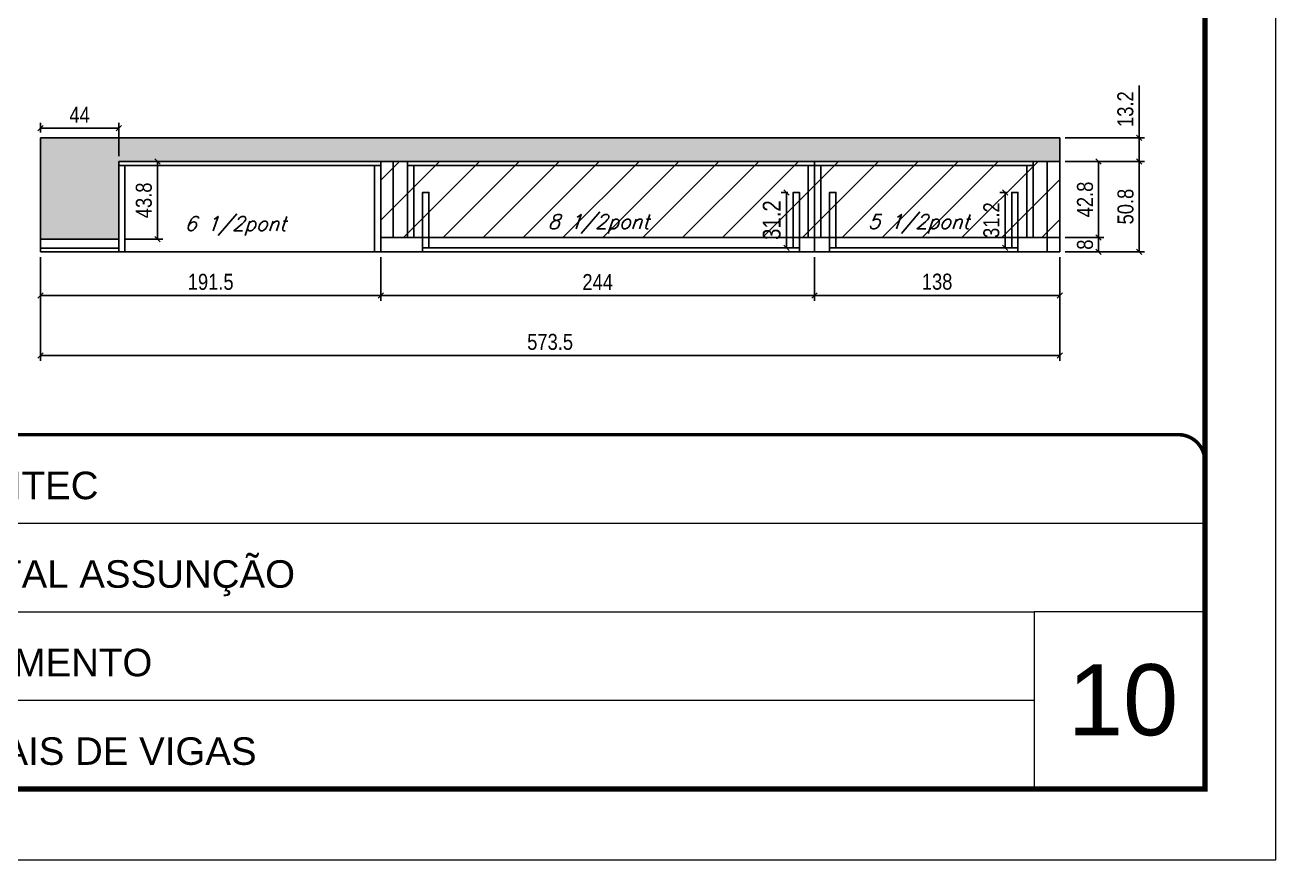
# Model space of a CAD drawing. Extents: x -20960 to -5926, y -2106 to 21915.
# Drawn here: x -9827 to -9123, y 18568 to 19038 of the extents above; entities that cross this region are included whole.
import ezdxf

# ---------------------------------------------------------------- set-up
doc = ezdxf.new("R2010")
doc.units = 0
doc.linetypes.add('CONTINUO', pattern=[0])
doc.linetypes.add('DASHED', pattern=[0.75, 0.5, -0.25])
for name, color, linetype, lineweight in [('CARIMBO', 255, 'Continuous', 9), ('Folhas', 255, 'Continuous', 9), ('SARRAFO DE PRESSAO', 251, 'DASHED', 9)]:
    doc.layers.add(name, color=color, linetype=linetype, lineweight=lineweight)
for name, color, linetype in [('COTA', 241, 'Continuous'), ('Painéis', 200, 'Continuous'), ('Reaproveitamento', 251, 'Continuous'), ('SARR_2.2x7', 40, 'Continuous'), ('SARR_3.5x7', 81, 'Continuous'), ('SARR_EDITAR', 141, 'Continuous'), ('texto', 7, 'Continuous')]:
    doc.layers.add(name, color=color, linetype=linetype)
doc.styles.add('ARIAL', font='arial.ttf')
doc.styles.add('COTA TECNICA', font='techl___.ttf', dxfattribs={"height": 10})
doc.styles.add('COTA TECNICA-50', font='techl___.ttf', dxfattribs={"height": 9})
doc.styles.add('Romans', font='romans.shx')
doc.dimstyles.new('COTA PAINEL-50', dxfattribs={"dimtxt": 9, "dimasz": 3, "dimexe": 3, "dimexo": 3, "dimgap": 3, "dimtad": 1, "dimdec": 1, "dimzin": 12, "dimdsep": 46, "dimtxsty": 'COTA TECNICA-50', "dimblk1": 'OBLIQUE', "dimblk2": 'OBLIQUE', "dimsah": 1, "dimcen": 0.9, "dimclrd": 4, "dimclre": 4, "dimclrt": 240, "dimadec": 1, "dimazin": 3, "dimtfac": 1, "dimtdec": 1, "dimtmove": 0, "dimatfit": 3, "dimfxl": 1, "dimtolj": 1, "dimtzin": 12, "dimarcsym": 0})
doc.dimstyles.new('PAINEL', dxfattribs={"dimtxt": 10, "dimasz": 3, "dimexe": 3, "dimexo": 3, "dimgap": 3, "dimtad": 1, "dimdec": 1, "dimzin": 12, "dimdsep": 46, "dimtxsty": 'COTA TECNICA', "dimblk1": 'OBLIQUE', "dimblk2": 'OBLIQUE', "dimsah": 1, "dimcen": 0.9, "dimclrd": 4, "dimclre": 4, "dimclrt": 240, "dimadec": 1, "dimazin": 3, "dimtfac": 1, "dimtdec": 1, "dimtmove": 0, "dimatfit": 3, "dimfxl": 1, "dimtolj": 1, "dimtzin": 12, "dimarcsym": 0})

# ---------------------------------------------------------------- blocks, each defined once
blk = doc.blocks.new('9999999999')
at = {"color": 30, "linetype": 'CONTINUO'}
for p, q in [((98564.56, 34379.64), (99583.98, 34379.64)), ((98564.56, 34329.83), (99487.98, 34329.83)), ((99583.98, 34329.83), (99487.98, 34329.83)), ((99487.98, 34329.83), (99487.98, 34230.21)), ((98564.56, 34280.02), (99487.98, 34280.02))]:
    blk.add_line(p, q, dxfattribs=at)
at = {"color": 30, "linetype": 'CONTINUO', "const_width": 2}
blk.add_lwpolyline([(99583.98, 34230.21), (99583.98, 34414.45, 0.414214), (99568.98, 34429.45), (98228.98, 34429.45, 0.414214), (98213.98, 34414.45), (98213.98, 34245.21, 0.414214), (98228.98, 34230.21), (99583.98, 34230.21)], format="xyb", dxfattribs=at)
at = {"layer": 'Folhas'}
blk.add_lwpolyline([(98138.98, 34190.21), (99623.98, 34190.21), (99623.98, 35240.21), (98138.98, 35240.21)], close=True, dxfattribs=at)
at = {"layer": 'Folhas', "color": 30, "const_width": 3}
blk.add_lwpolyline([(98213.98, 34230.21), (99583.98, 34230.21), (99583.98, 35200.21), (98213.98, 35200.21)], close=True, dxfattribs=at)
at = {"color": 7, "linetype": 'Continuous', "ltscale": 5, "style": 'ARIAL'}
for s, height, p in [('ROCONTEC', 15.483, (98837.68, 34393.13)), ('HOSPITAL ASSUNÇÃO', 15.4829, (98837.68, 34343.32)), ('5° PAVIMENTO', 15.4829, (98837.68, 34293.51)), ('LATERAIS DE VIGAS', 15.4829, (98837.68, 34243.7))]:
    blk.add_text(s, height=height, dxfattribs=at).set_placement(p)
blk = doc.blocks.new('_Oblique')
at = {"color": 0, "linetype": 'ByBlock', "lineweight": -2}
blk.add_line((-0.5, -0.5), (0.5, 0.5), dxfattribs=at)
blk = doc.blocks.new('*D186')
at = {"layer": 'COTA', "color": 4, "lineweight": -2, "transparency": 16777216}
for p, q in [((-9242.19, 18961.16), (-9197.51, 18961.16)), ((-9200.51, 18961.16), (-9200.51, 18910.36)), ((-9242.19, 18910.36), (-9197.51, 18910.36))]:
    blk.add_line(p, q, dxfattribs=at)
at = {"layer": 'Defpoints', "color": 0, "transparency": 16777216}
for p in [(-9245.19, 18961.16), (-9245.19, 18910.36), (-9200.51, 18910.36)]:
    blk.add_point(p, dxfattribs=at)
at = {"layer": 'COTA', "color": 4, "lineweight": -2, "transparency": 16777216, "xscale": 3, "yscale": 3, "zscale": 3}
for p, rotation in [((-9200.51, 18961.16), 90), ((-9200.51, 18910.36), 270)]:
    blk.add_blockref('_Oblique', p, dxfattribs=dict(at, rotation=rotation))
at = {"layer": 'COTA', "color": 240, "transparency": 16777216, "insert": (-9208.13, 18935.76), "char_height": 9, "attachment_point": 5, "rotation": 90, "style": 'COTA TECNICA-50'}
blk.add_mtext('\\A1;50.8', dxfattribs=at)
blk = doc.blocks.new('*D229')
at = {"layer": 'COTA', "color": 4, "lineweight": -2, "ltscale": 25, "transparency": 16777216}
for p, q in [((-9398.16, 18943.76), (-9401.98, 18943.76)), ((-9398.98, 18943.76), (-9398.98, 18912.56)), ((-9398.16, 18912.56), (-9401.98, 18912.56))]:
    blk.add_line(p, q, dxfattribs=at)
at = {"layer": 'Defpoints', "color": 0, "ltscale": 25, "transparency": 16777216}
for p in [(-9395.16, 18943.76), (-9398.98, 18912.56), (-9395.16, 18912.56)]:
    blk.add_point(p, dxfattribs=at)
at = {"layer": 'COTA', "color": 4, "lineweight": -2, "ltscale": 25, "transparency": 16777216, "xscale": 3, "yscale": 3, "zscale": 3}
for p, rotation in [((-9398.98, 18943.76), 90), ((-9398.98, 18912.56), 270)]:
    blk.add_blockref('_Oblique', p, dxfattribs=dict(at, rotation=rotation))
at = {"layer": 'COTA', "color": 240, "ltscale": 25, "transparency": 16777216, "insert": (-9407.2, 18928.16), "char_height": 10, "attachment_point": 5, "rotation": 90, "style": 'COTA TECNICA'}
blk.add_mtext('\\A1;31.2', dxfattribs=at)
blk = doc.blocks.new('*D230')
at = {"layer": 'COTA', "color": 4, "lineweight": -2, "transparency": 16777216}
for p, q in [((-9275.19, 18943.76), (-9278.93, 18943.76)), ((-9275.93, 18943.76), (-9275.93, 18912.56)), ((-9275.19, 18912.56), (-9278.93, 18912.56))]:
    blk.add_line(p, q, dxfattribs=at)
at = {"layer": 'Defpoints', "color": 0, "transparency": 16777216}
for p in [(-9272.19, 18943.76), (-9275.93, 18912.56), (-9272.19, 18912.56)]:
    blk.add_point(p, dxfattribs=at)
at = {"layer": 'COTA', "color": 4, "lineweight": -2, "transparency": 16777216, "xscale": 3, "yscale": 3, "zscale": 3}
for p, rotation in [((-9275.93, 18943.76), 90), ((-9275.93, 18912.56), 270)]:
    blk.add_blockref('_Oblique', p, dxfattribs=dict(at, rotation=rotation))
at = {"layer": 'COTA', "color": 240, "transparency": 16777216, "insert": (-9283.62, 18928.16), "char_height": 9, "attachment_point": 5, "rotation": 90, "style": 'COTA TECNICA-50'}
blk.add_mtext('\\A1;31.2', dxfattribs=at)
blk = doc.blocks.new('*D231')
at = {"layer": 'COTA', "color": 4, "lineweight": -2, "transparency": 16777216}
for p, q in [((-9818.66, 18907.36), (-9818.66, 18882.75)), ((-9627.16, 18907.36), (-9627.16, 18882.75)), ((-9818.66, 18885.75), (-9627.16, 18885.75))]:
    blk.add_line(p, q, dxfattribs=at)
at = {"layer": 'Defpoints', "color": 0, "transparency": 16777216}
for p in [(-9818.66, 18910.36), (-9627.16, 18910.36), (-9627.16, 18885.75)]:
    blk.add_point(p, dxfattribs=at)
at = {"layer": 'COTA', "color": 4, "lineweight": -2, "transparency": 16777216, "xscale": 3, "yscale": 3, "zscale": 3, "rotation": 180}
blk.add_blockref('_Oblique', (-9818.66, 18885.75), dxfattribs=at)
at = {"layer": 'COTA', "color": 4, "lineweight": -2, "transparency": 16777216, "xscale": 3, "yscale": 3, "zscale": 3}
blk.add_blockref('_Oblique', (-9627.16, 18885.75), dxfattribs=at)
at = {"layer": 'COTA', "color": 240, "transparency": 16777216, "insert": (-9722.91, 18893.38), "char_height": 9, "attachment_point": 5, "style": 'COTA TECNICA-50'}
blk.add_mtext('\\A1;191.5', dxfattribs=at)
blk = doc.blocks.new('*D232')
at = {"layer": 'COTA', "color": 4, "lineweight": -2, "transparency": 16777216}
for p, q in [((-9627.16, 18907.36), (-9627.16, 18882.75)), ((-9383.16, 18907.36), (-9383.16, 18882.75)), ((-9627.16, 18885.75), (-9383.16, 18885.75))]:
    blk.add_line(p, q, dxfattribs=at)
at = {"layer": 'Defpoints', "color": 0, "transparency": 16777216}
for p in [(-9627.16, 18910.36), (-9383.16, 18910.36), (-9383.16, 18885.75)]:
    blk.add_point(p, dxfattribs=at)
at = {"layer": 'COTA', "color": 4, "lineweight": -2, "transparency": 16777216, "xscale": 3, "yscale": 3, "zscale": 3, "rotation": 180}
blk.add_blockref('_Oblique', (-9627.16, 18885.75), dxfattribs=at)
at = {"layer": 'COTA', "color": 4, "lineweight": -2, "transparency": 16777216, "xscale": 3, "yscale": 3, "zscale": 3}
blk.add_blockref('_Oblique', (-9383.16, 18885.75), dxfattribs=at)
at = {"layer": 'COTA', "color": 240, "transparency": 16777216, "insert": (-9505.16, 18893.32), "char_height": 9, "attachment_point": 5, "style": 'COTA TECNICA-50'}
blk.add_mtext('\\A1;244', dxfattribs=at)
blk = doc.blocks.new('*D233')
at = {"layer": 'COTA', "color": 4, "lineweight": -2, "transparency": 16777216}
for p, q in [((-9383.16, 18907.36), (-9383.16, 18882.75)), ((-9245.19, 18907.36), (-9245.19, 18882.75)), ((-9383.16, 18885.75), (-9245.19, 18885.75))]:
    blk.add_line(p, q, dxfattribs=at)
at = {"layer": 'Defpoints', "color": 0, "transparency": 16777216}
for p in [(-9383.16, 18910.36), (-9245.19, 18910.36), (-9245.19, 18885.75)]:
    blk.add_point(p, dxfattribs=at)
at = {"layer": 'COTA', "color": 4, "lineweight": -2, "transparency": 16777216, "xscale": 3, "yscale": 3, "zscale": 3, "rotation": 180}
blk.add_blockref('_Oblique', (-9383.16, 18885.75), dxfattribs=at)
at = {"layer": 'COTA', "color": 4, "lineweight": -2, "transparency": 16777216, "xscale": 3, "yscale": 3, "zscale": 3}
blk.add_blockref('_Oblique', (-9245.19, 18885.75), dxfattribs=at)
at = {"layer": 'COTA', "color": 240, "transparency": 16777216, "insert": (-9314.18, 18893.47), "char_height": 9, "attachment_point": 5, "style": 'COTA TECNICA-50'}
blk.add_mtext('\\A1;138', dxfattribs=at)
blk = doc.blocks.new('*D234')
at = {"layer": 'COTA', "color": 4, "lineweight": -2, "transparency": 16777216}
for p, q in [((-9771.66, 18961.16), (-9749.79, 18961.16)), ((-9752.79, 18961.16), (-9752.79, 18917.36)), ((-9771.66, 18917.36), (-9749.79, 18917.36))]:
    blk.add_line(p, q, dxfattribs=at)
at = {"layer": 'Defpoints', "color": 0, "transparency": 16777216}
for p in [(-9774.66, 18961.16), (-9774.66, 18917.36), (-9752.79, 18917.36)]:
    blk.add_point(p, dxfattribs=at)
at = {"layer": 'COTA', "color": 4, "lineweight": -2, "transparency": 16777216, "xscale": 3, "yscale": 3, "zscale": 3}
for p, rotation in [((-9752.79, 18961.16), 90), ((-9752.79, 18917.36), 270)]:
    blk.add_blockref('_Oblique', p, dxfattribs=dict(at, rotation=rotation))
at = {"layer": 'COTA', "color": 240, "transparency": 16777216, "insert": (-9760.5, 18939.26), "char_height": 9, "attachment_point": 5, "rotation": 90, "style": 'COTA TECNICA-50'}
blk.add_mtext('\\A1;43.8', dxfattribs=at)
blk = doc.blocks.new('*D235')
at = {"layer": 'COTA', "color": 4, "lineweight": -2, "transparency": 16777216}
for p, q in [((-9818.66, 18977.36), (-9818.66, 18982.81)), ((-9774.66, 18979.81), (-9818.66, 18979.81)), ((-9774.66, 18964.16), (-9774.66, 18982.81))]:
    blk.add_line(p, q, dxfattribs=at)
at = {"layer": 'Defpoints', "color": 0, "transparency": 16777216}
for p in [(-9818.66, 18979.81), (-9818.66, 18974.36), (-9774.66, 18961.16)]:
    blk.add_point(p, dxfattribs=at)
at = {"layer": 'COTA', "color": 4, "lineweight": -2, "transparency": 16777216, "xscale": 3, "yscale": 3, "zscale": 3, "rotation": 180}
blk.add_blockref('_Oblique', (-9818.66, 18979.81), dxfattribs=at)
at = {"layer": 'COTA', "color": 4, "lineweight": -2, "transparency": 16777216, "xscale": 3, "yscale": 3, "zscale": 3}
blk.add_blockref('_Oblique', (-9774.66, 18979.81), dxfattribs=at)
at = {"layer": 'COTA', "color": 240, "transparency": 16777216, "insert": (-9796.66, 18987.38), "char_height": 9, "attachment_point": 5, "style": 'COTA TECNICA-50'}
blk.add_mtext('\\A1;44', dxfattribs=at)
blk = doc.blocks.new('*D210')
at = {"layer": 'COTA', "color": 4, "lineweight": -2, "transparency": 16777216}
for p, q in [((-9818.66, 18907.36), (-9818.66, 18848.92)), ((-9245.19, 18907.36), (-9245.19, 18848.92)), ((-9818.66, 18851.92), (-9245.19, 18851.92))]:
    blk.add_line(p, q, dxfattribs=at)
at = {"layer": 'Defpoints', "color": 0, "transparency": 16777216}
for p in [(-9818.66, 18910.36), (-9245.19, 18910.36), (-9245.19, 18851.92)]:
    blk.add_point(p, dxfattribs=at)
at = {"layer": 'COTA', "color": 4, "lineweight": -2, "transparency": 16777216, "xscale": 3, "yscale": 3, "zscale": 3, "rotation": 180}
blk.add_blockref('_Oblique', (-9818.66, 18851.92), dxfattribs=at)
at = {"layer": 'COTA', "color": 4, "lineweight": -2, "transparency": 16777216, "xscale": 3, "yscale": 3, "zscale": 3}
blk.add_blockref('_Oblique', (-9245.19, 18851.92), dxfattribs=at)
at = {"layer": 'COTA', "color": 240, "transparency": 16777216, "insert": (-9531.93, 18859.62), "char_height": 9, "attachment_point": 5, "style": 'COTA TECNICA-50'}
blk.add_mtext('\\A1;573.5', dxfattribs=at)
blk = doc.blocks.new('*D211')
at = {"layer": 'COTA', "color": 4, "lineweight": -2, "transparency": 16777216}
for p, q in [((-9200.51, 18974.36), (-9200.51, 19003.82)), ((-9242.19, 18974.36), (-9197.51, 18974.36)), ((-9200.51, 18961.16), (-9200.51, 18974.36)), ((-9242.19, 18961.16), (-9197.51, 18961.16))]:
    blk.add_line(p, q, dxfattribs=at)
at = {"layer": 'Defpoints', "color": 0, "transparency": 16777216}
for p in [(-9245.19, 18974.36), (-9200.51, 18974.36), (-9245.19, 18961.16)]:
    blk.add_point(p, dxfattribs=at)
at = {"layer": 'COTA', "color": 4, "lineweight": -2, "transparency": 16777216, "xscale": 3, "yscale": 3, "zscale": 3}
for p, rotation in [((-9200.51, 18974.36), 90), ((-9200.51, 18961.16), 270)]:
    blk.add_blockref('_Oblique', p, dxfattribs=dict(at, rotation=rotation))
at = {"layer": 'COTA', "color": 240, "transparency": 16777216, "insert": (-9208.21, 18990.59), "char_height": 9, "attachment_point": 5, "rotation": 90, "style": 'COTA TECNICA-50'}
blk.add_mtext('\\A1;13.2', dxfattribs=at)
blk = doc.blocks.new('*D203')
at = {"layer": 'COTA', "color": 4, "lineweight": -2, "transparency": 16777216}
for p, q in [((-9242.19, 18918.36), (-9220.34, 18918.36)), ((-9223.34, 18910.36), (-9223.34, 18918.36)), ((-9242.19, 18910.36), (-9220.34, 18910.36))]:
    blk.add_line(p, q, dxfattribs=at)
at = {"layer": 'Defpoints', "color": 0, "transparency": 16777216}
for p in [(-9245.19, 18918.36), (-9223.34, 18918.36), (-9245.19, 18910.36)]:
    blk.add_point(p, dxfattribs=at)
at = {"layer": 'COTA', "color": 4, "lineweight": -2, "transparency": 16777216, "xscale": 3, "yscale": 3, "zscale": 3}
for p, rotation in [((-9223.34, 18918.36), 90), ((-9223.34, 18910.36), 270)]:
    blk.add_blockref('_Oblique', p, dxfattribs=dict(at, rotation=rotation))
at = {"layer": 'COTA', "color": 240, "transparency": 16777216, "insert": (-9230.92, 18914.36), "char_height": 9, "attachment_point": 5, "rotation": 90, "style": 'COTA TECNICA-50'}
blk.add_mtext('\\A1;8', dxfattribs=at)
blk = doc.blocks.new('*D204')
at = {"layer": 'COTA', "color": 4, "lineweight": -2, "transparency": 16777216}
for p, q in [((-9242.19, 18961.16), (-9220.34, 18961.16)), ((-9223.34, 18918.36), (-9223.34, 18961.16)), ((-9242.19, 18918.36), (-9220.34, 18918.36))]:
    blk.add_line(p, q, dxfattribs=at)
at = {"layer": 'Defpoints', "color": 0, "transparency": 16777216}
for p in [(-9245.19, 18961.16), (-9223.34, 18961.16), (-9245.19, 18918.36)]:
    blk.add_point(p, dxfattribs=at)
at = {"layer": 'COTA', "color": 4, "lineweight": -2, "transparency": 16777216, "xscale": 3, "yscale": 3, "zscale": 3}
for p, rotation in [((-9223.34, 18961.16), 90), ((-9223.34, 18918.36), 270)]:
    blk.add_blockref('_Oblique', p, dxfattribs=dict(at, rotation=rotation))
at = {"layer": 'COTA', "color": 240, "transparency": 16777216, "insert": (-9230.92, 18939.76), "char_height": 9, "attachment_point": 5, "rotation": 90, "style": 'COTA TECNICA-50'}
blk.add_mtext('\\A1;42.8', dxfattribs=at)

msp = doc.modelspace()

# ---------------------------------------------------------------- hatches: boundary and pattern name
at = {"layer": 'COTA', "linetype": 'ByBlock'}
h = msp.add_hatch(dxfattribs=at)
h.set_pattern_fill('AR-CONC', color=256, scale=0.03)
h.set_pattern_definition([(50, (-5116.4007, 221.3065), (5.4655401, -0.4781726), [0.5715, -6.2865]), (355, (-5116.401, 221.3065), (-1.0573026, 5.7317054), [0.4572, -5.0292175]), (100.451445, (-5115.9453, 221.2667), (4.4082374, 5.2535326), [0.4857003, -5.3427073]), (46.1842, (-5116.401, 222.8305), (8.1323712, -1.2612698), [0.85725, -9.42975]), (96.635558, (-5115.723, 222.7254), (7.122124, 7.4227837), [0.7285507, -8.0140682]), (351.18415, (-5116.401, 222.8305), (7.122124, 7.4227837), [0.685799, -7.543792]), (21, (-5115.6387, 222.4495), (4.5484317, -3.0679559), [0.5715, -6.2865]), (326, (-5115.639, 222.4495), (1.8540609, 5.525639), [0.4572, -5.0292]), (71.451445, (-5115.2597, 222.194), (6.4024926, 2.457683), [0.4857003, -5.3426981]), (37.5, (-5116.4007, 221.3065), (0.0926581, 2.53665117), [0, -4.96824, 0, -5.1054, 0, -5.04825]), (7.5, (-5116.4007, 221.3065), (2.00458988, 3.00541724), [0, -2.91084, 0, -4.85394, 0, -1.92405]), (327.5, (-5118.1, 221.3065), (4.06771786, -0.17186232), [0, -1.905, 0, -5.9436, 0, -7.8867]), (317.5, (-5118.862, 221.3065), (4.44387544, 0.7627947), [0, -2.4765, 0, -3.94716, 0, -5.6007])])
h.paths.add_polyline_path([(-9774.66, 18961.16), (-9245.19, 18961.16), (-9245.19, 18974.36), (-9818.66, 18974.36), (-9818.66, 18917.36), (-9774.66, 18917.36)])
at = {"layer": 'Reaproveitamento', "ltscale": 25}
h = msp.add_hatch(dxfattribs=at)
h.set_pattern_fill('ANSI31', color=256, scale=5)
h.set_pattern_definition([(45, (-150644.222, -7208.986), (-11.2253202, 11.2253202), [])])
h.paths.add_polyline_path([(-9245.19, 18961.16), (-9627.16, 18961.16), (-9627.16, 18918.36), (-9245.19, 18918.36)])

# ---------------------------------------------------------------- linework, layer by layer
at = {"layer": 'COTA', "linetype": 'ByBlock'}
for p, q in [((-9245.19, 18974.36), (-9818.66, 18974.36)), ((-9818.66, 18917.36), (-9818.66, 18974.36)), ((-9245.19, 18961.16), (-9245.19, 18974.36))]:
    msp.add_line(p, q, dxfattribs=at)
at = {"layer": 'Painéis'}
for p, q in [((-9774.66, 18961.16), (-9245.19, 18961.16)), ((-9774.66, 18917.36), (-9818.66, 18917.36)), ((-9627.16, 18918.36), (-9245.19, 18918.36)), ((-9818.66, 18910.36), (-9245.19, 18910.36))]:
    msp.add_line(p, q, dxfattribs=at)
at = {"layer": 'Painéis', "ltscale": 25}
for p, q in [((-9774.66, 18961.16), (-9774.66, 18917.36)), ((-9627.16, 18961.16), (-9627.16, 18910.36)), ((-9383.16, 18910.36), (-9383.16, 18961.16)), ((-9245.19, 18910.36), (-9245.19, 18961.16)), ((-9818.66, 18917.36), (-9818.66, 18910.36))]:
    msp.add_line(p, q, dxfattribs=at)
at = {"layer": 'SARR_2.2x7', "linetype": 'Continuous'}
for p, q in [((-9774.66, 18958.96), (-9627.16, 18958.96)), ((-9620.16, 18918.36), (-9620.16, 18961.16)), ((-9612.16, 18958.96), (-9383.16, 18958.96)), ((-9383.16, 18958.96), (-9260.19, 18958.96)), ((-9252.19, 18918.36), (-9252.19, 18961.16)), ((-9774.66, 18917.36), (-9774.66, 18910.36)), ((-9252.19, 18918.36), (-9252.19, 18910.36))]:
    msp.add_line(p, q, dxfattribs=at)
at = {"layer": 'SARR_2.2x7', "linetype": 'Continuous', "ltscale": 50}
for p, q in [((-9603.66, 18912.56), (-9391.66, 18912.56)), ((-9374.63, 18912.56), (-9268.69, 18912.56))]:
    msp.add_line(p, q, dxfattribs=at)
at = {"layer": 'SARR_3.5x7'}
for p, q in [((-9774.66, 18910.36), (-9774.66, 18961.16)), ((-9771.16, 18910.36), (-9771.16, 18958.96)), ((-9630.66, 18910.36), (-9630.66, 18958.96)), ((-9627.16, 18910.36), (-9627.16, 18961.16)), ((-9612.16, 18918.36), (-9612.16, 18961.16)), ((-9608.66, 18918.36), (-9608.66, 18958.96)), ((-9386.66, 18958.96), (-9386.66, 18918.36)), ((-9379.63, 18958.96), (-9379.63, 18918.36)), ((-9263.69, 18918.36), (-9263.69, 18958.96)), ((-9260.19, 18918.36), (-9260.19, 18961.16))]:
    msp.add_line(p, q, dxfattribs=at)
for points in [[(-9600.16, 18912.56), (-9600.16, 18943.76), (-9603.66, 18943.76), (-9603.66, 18910.36)], [(-9395.16, 18912.56), (-9395.16, 18943.76), (-9391.66, 18943.76), (-9391.66, 18910.36)], [(-9371.13, 18912.56), (-9371.13, 18943.76), (-9374.63, 18943.76), (-9374.63, 18910.36)], [(-9272.19, 18912.56), (-9272.19, 18943.76), (-9268.69, 18943.76), (-9268.69, 18910.36)]]:
    msp.add_lwpolyline(points, dxfattribs=at)
at = {"layer": 'SARR_EDITAR'}
msp.add_line((-9774.66, 18912.36), (-9818.66, 18912.36), dxfattribs=at)

# ---------------------------------------------------------------- block references
at = {"layer": 'SARRAFO DE PRESSAO', "color": 6, "linetype": 'ByBlock'}
msp.add_blockref('9999999999', (-108747.48, -15621.96), dxfattribs=at)

# ---------------------------------------------------------------- texts
at = {"layer": 'CARIMBO', "style": 'ARIAL'}
msp.add_text('10', height=40, dxfattribs=at).set_placement((-9240.64, 18638.38))
at = {"layer": 'texto', "color": 2, "char_height": 8, "attachment_point": 5, "style": 'Romans'}
for s, insert in [('{\\Q19;\\C256;6 1/2pont}', (-9708.99, 18924.87)), ('{\\Q19;\\C256;8 1/2pont}', (-9504.71, 18925.99)), ('{\\Q19;\\C256;5 1/2pont}', (-9324.54, 18925.99))]:
    msp.add_mtext(s, dxfattribs=dict(at, insert=insert))

# ---------------------------------------------------------------- dimensions: what is measured, and where the dimension line sits
at = {"layer": 'COTA'}
for base, p1, p2, picture, middle in [((-9200.51, 18974.36), (-9245.19, 18961.16), (-9245.19, 18974.36), '*D211', (-9208.21, 18990.59)), ((-9752.79, 18917.36), (-9774.66, 18961.16), (-9774.66, 18917.36), '*D234', (-9760.5, 18939.26)), ((-9200.51, 18910.36), (-9245.19, 18961.16), (-9245.19, 18910.36), '*D186', (-9208.13, 18935.76)), ((-9275.93, 18912.56), (-9272.19, 18943.76), (-9272.19, 18912.56), '*D230', (-9283.62, 18928.16))]:
    dim = msp.add_linear_dim(base=base, p1=p1, p2=p2, angle=90, dimstyle='COTA PAINEL-50', dxfattribs=at)
    dim.commit()
    dim.dimension.update_dxf_attribs({"geometry": picture, "text_midpoint": middle})
for base, p1, p2, picture, middle in [((-9818.66, 18979.81), (-9774.66, 18961.16), (-9818.66, 18974.36), '*D235', (-9796.66, 18987.38)), ((-9627.16, 18885.75), (-9818.66, 18910.36), (-9627.16, 18910.36), '*D231', (-9722.91, 18893.38)), ((-9245.19, 18851.92), (-9818.66, 18910.36), (-9245.19, 18910.36), '*D210', (-9531.93, 18859.62))]:
    dim = msp.add_linear_dim(base=base, p1=p1, p2=p2, dimstyle='COTA PAINEL-50', dxfattribs=at)
    dim.commit()
    dim.dimension.update_dxf_attribs({"geometry": picture, "text_midpoint": middle})
dim = msp.add_linear_dim(base=(-9223.34, 18961.16), p1=(-9245.19, 18918.36), p2=(-9245.19, 18961.16), angle=90, dimstyle='COTA PAINEL-50', override={"dimtmove": 1}, dxfattribs=at)
dim.commit()
dim.dimension.update_dxf_attribs({"geometry": '*D204', "text_midpoint": (-9230.92, 18939.76)})
at = {"layer": 'COTA', "ltscale": 25}
dim = msp.add_linear_dim(base=(-9398.98, 18912.56), p1=(-9395.16, 18943.76), p2=(-9395.16, 18912.56), angle=90, dimstyle='PAINEL', dxfattribs=at)
dim.commit()
dim.dimension.update_dxf_attribs({"geometry": '*D229', "text_midpoint": (-9407.2, 18928.16)})
at = {"layer": 'COTA'}
dim = msp.add_linear_dim(base=(-9223.34, 18918.36), p1=(-9245.19, 18910.36), p2=(-9245.19, 18918.36), angle=90, dimstyle='COTA PAINEL-50', dxfattribs=at)
dim.commit()
dim.dimension.update_dxf_attribs({"geometry": '*D203', "text_midpoint": (-9223.34, 18914.36), "dimtype": 160})
for base, p1, p2, picture, middle in [((-9383.16, 18885.75), (-9627.16, 18910.36), (-9383.16, 18910.36), '*D232', (-9505.16, 18893.32)), ((-9245.19, 18885.75), (-9383.16, 18910.36), (-9245.19, 18910.36), '*D233', (-9314.18, 18893.47))]:
    dim = msp.add_linear_dim(base=base, p1=p1, p2=p2, dimstyle='COTA PAINEL-50', override={"dimtmove": 1}, dxfattribs=at)
    dim.commit()
    dim.dimension.update_dxf_attribs({"geometry": picture, "text_midpoint": middle})

doc.saveas('drawing.dxf')
